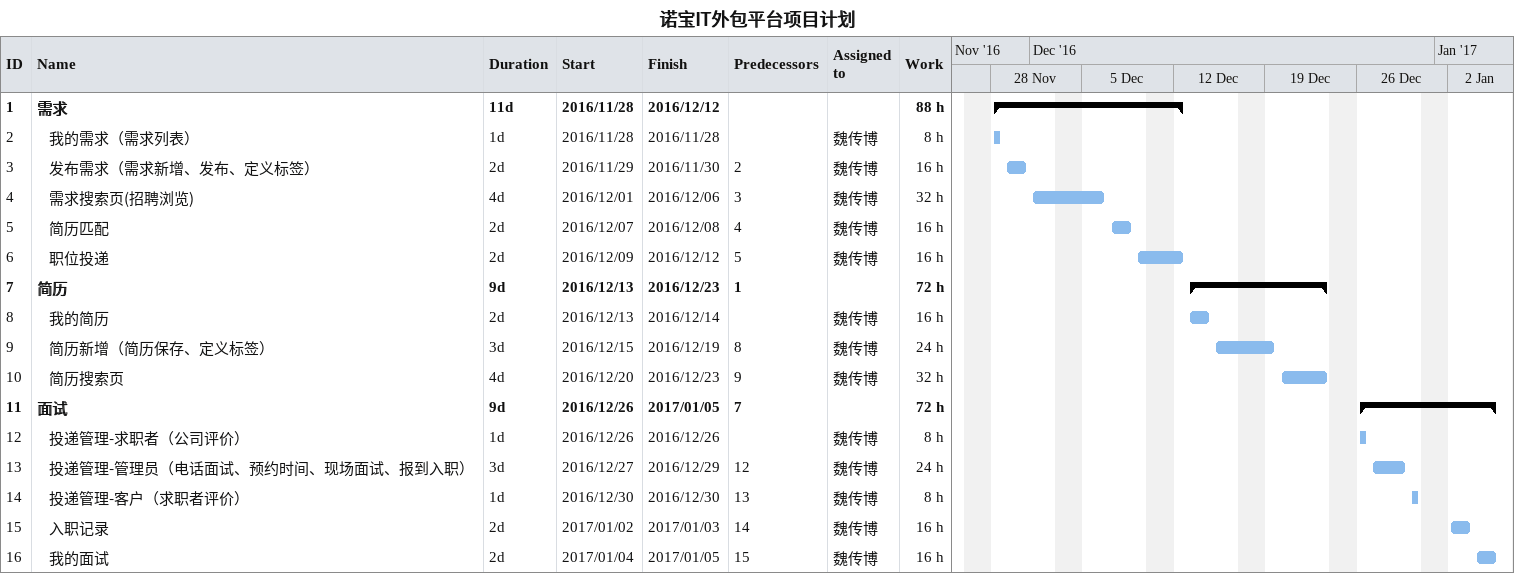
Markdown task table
诺宝IT外包平台项目计划

| ID | Level | Task | Duration | Start | Finish | Predecessors | Resources | Work (h) |
|---|---|---|---|---|---|---|---|---|
| 1 | 1 | **需求** | 11d | 2016-11-28 | 2016-12-12 |  |  | 88 |
| 2 | 2 | 我的需求（需求列表） | 1d | 2016-11-28 | 2016-11-28 |  | 魏传博 | 8 |
| 3 | 2 | 发布需求（需求新增、发布、定义标签） | 2d | 2016-11-29 | 2016-11-30 | 2 | 魏传博 | 16 |
| 4 | 2 | 需求搜索页(招聘浏览) | 4d | 2016-12-01 | 2016-12-06 | 3 | 魏传博 | 32 |
| 5 | 2 | 简历匹配 | 2d | 2016-12-07 | 2016-12-08 | 4 | 魏传博 | 16 |
| 6 | 2 | 职位投递 | 2d | 2016-12-09 | 2016-12-12 | 5 | 魏传博 | 16 |
| 7 | 1 | **简历** | 9d | 2016-12-13 | 2016-12-23 | 1 |  | 72 |
| 8 | 2 | 我的简历 | 2d | 2016-12-13 | 2016-12-14 |  | 魏传博 | 16 |
| 9 | 2 | 简历新增（简历保存、定义标签） | 3d | 2016-12-15 | 2016-12-19 | 8 | 魏传博 | 24 |
| 10 | 2 | 简历搜索页 | 4d | 2016-12-20 | 2016-12-23 | 9 | 魏传博 | 32 |
| 11 | 1 | **面试** | 9d | 2016-12-26 | 2017-01-05 | 7 |  | 72 |
| 12 | 2 | 投递管理-求职者（公司评价） | 1d | 2016-12-26 | 2016-12-26 |  | 魏传博 | 8 |
| 13 | 2 | 投递管理-管理员（电话面试、预约时间、现场面试、报到入职） | 3d | 2016-12-27 | 2016-12-29 | 12 | 魏传博 | 24 |
| 14 | 2 | 投递管理-客户（求职者评价） | 1d | 2016-12-30 | 2016-12-30 | 13 | 魏传博 | 8 |
| 15 | 2 | 入职记录 | 2d | 2017-01-02 | 2017-01-03 | 14 | 魏传博 | 16 |
| 16 | 2 | 我的面试 | 2d | 2017-01-04 | 2017-01-05 | 15 | 魏传博 | 16 |
